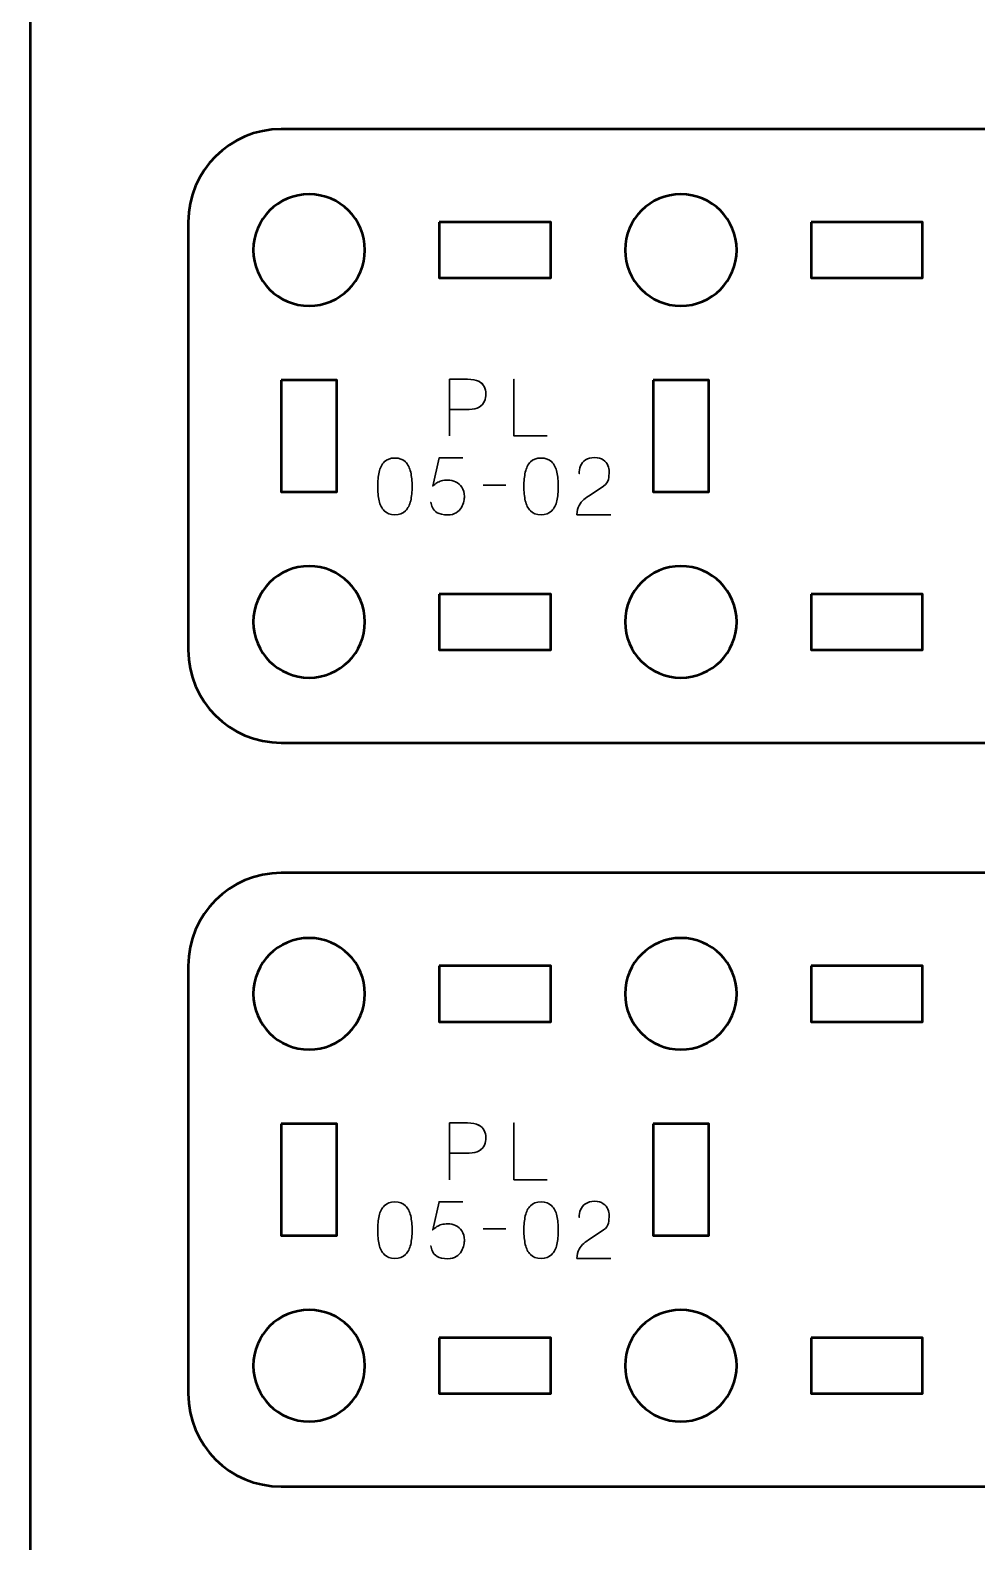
# Model space of a CAD drawing. Header units: centimetres. Extents: x -21 to 0, y -29.7 to 0.
# Drawn here: x -21 to -15.91, y -16.8 to -8.67 of the extents above; entities that cross this region are included whole.
import ezdxf

# ---------------------------------------------------------------- set-up
doc = ezdxf.new("R2010")
doc.units = ezdxf.units.CM
doc.header["$MEASUREMENT"] = 0
doc.layers.add('Layer 1', color=7, linetype='Continuous')

msp = doc.modelspace()

# ---------------------------------------------------------------- linework, layer by layer
at = {"layer": 'Layer 1', "color": 22, "lineweight": 53}
msp.add_open_spline([(-21.00003, -29.19996), (-21.00003, -29.19996), (-21.00003, -0.49992), (-21.00003, -0.49992), (-21.00003, -0.49992), (-21.00003, -0.22295), (-20.77694, 0.00004), (-20.49994, 0.00004), (-20.49994, 0.00004), (-20.49994, 0.00004), (-0.50008, 0.00004), (-0.50008, 0.00004), (-0.50008, 0.00004), (-0.22294, 0.00004), (0.00002, -0.22295), (0.00002, -0.49992), (0.00002, -0.49992), (0.00002, -0.49992), (0.00002, -29.19996), (0.00002, -29.19996), (0.00002, -29.19996), (0.00002, -29.47696), (-0.22294, -29.70005), (-0.50008, -29.70005), (-0.50008, -29.70005), (-0.50008, -29.70005), (-20.49994, -29.70005), (-20.49994, -29.70005), (-20.49994, -29.70005), (-20.77694, -29.70005), (-21.00003, -29.47696), (-21.00003, -29.19996)], degree=3, knots=[0, 0, 0, 0, 0.125, 0.125, 0.125, 0.125, 0.25, 0.25, 0.25, 0.25, 0.375, 0.375, 0.375, 0.375, 0.5, 0.5, 0.5, 0.5, 0.625, 0.625, 0.625, 0.625, 0.75, 0.75, 0.75, 0.75, 0.875, 0.875, 0.875, 0.875, 1, 1, 1, 1], dxfattribs=at)
at = {"layer": 'Layer 1', "color": 114, "lineweight": 53}
for points in [[(-19.64994, -9.20001), (-19.64994, -9.20001), (-11.35006, -9.20001), (-11.35006, -9.20001), (-11.35006, -9.20001), (-11.07306, -9.20001), (-10.84996, -9.42311), (-10.84996, -9.7001), (-10.84996, -9.7001), (-10.84996, -9.7001), (-10.84996, -12.00003), (-10.84996, -12.00003), (-10.84996, -12.00003), (-10.84996, -12.27703), (-11.07306, -12.49999), (-11.35006, -12.49999), (-11.35006, -12.49999), (-11.35006, -12.49999), (-19.64994, -12.49999), (-19.64994, -12.49999), (-19.64994, -12.49999), (-19.92694, -12.49999), (-20.15004, -12.27703), (-20.15004, -12.00003), (-20.15004, -12.00003), (-20.15004, -12.00003), (-20.15004, -9.7001), (-20.15004, -9.7001), (-20.15004, -9.7001), (-20.15004, -9.42311), (-19.92694, -9.20001), (-19.64994, -9.20001)], [(-19.64994, -13.20001), (-19.64994, -13.20001), (-11.35006, -13.20001), (-11.35006, -13.20001), (-11.35006, -13.20001), (-11.07306, -13.20001), (-10.84996, -13.42311), (-10.84996, -13.7001), (-10.84996, -13.7001), (-10.84996, -13.7001), (-10.84996, -16.00003), (-10.84996, -16.00003), (-10.84996, -16.00003), (-10.84996, -16.27703), (-11.07306, -16.49999), (-11.35006, -16.49999), (-11.35006, -16.49999), (-11.35006, -16.49999), (-19.64994, -16.49999), (-19.64994, -16.49999), (-19.64994, -16.49999), (-19.92694, -16.49999), (-20.15004, -16.27703), (-20.15004, -16.00003), (-20.15004, -16.00003), (-20.15004, -16.00003), (-20.15004, -13.7001), (-20.15004, -13.7001), (-20.15004, -13.7001), (-20.15004, -13.42311), (-19.92694, -13.20001), (-19.64994, -13.20001)]]:
    msp.add_open_spline(points, degree=3, knots=[0, 0, 0, 0, 0.125, 0.125, 0.125, 0.125, 0.25, 0.25, 0.25, 0.25, 0.375, 0.375, 0.375, 0.375, 0.5, 0.5, 0.5, 0.5, 0.625, 0.625, 0.625, 0.625, 0.75, 0.75, 0.75, 0.75, 0.875, 0.875, 0.875, 0.875, 1, 1, 1, 1], dxfattribs=at)
at = {"layer": 'Layer 1', "lineweight": 53}
for points in [[(-19.20001, -9.85003), (-19.20001, -10.0158), (-19.33424, -10.15003), (-19.50001, -10.15003), (-19.50001, -10.15003), (-19.66567, -10.15003), (-19.80001, -10.0158), (-19.80001, -9.85003), (-19.80001, -9.85003), (-19.80001, -9.68437), (-19.66567, -9.55004), (-19.50001, -9.55004), (-19.50001, -9.55004), (-19.33424, -9.55004), (-19.20001, -9.68437), (-19.20001, -9.85003)], [(-17.19994, -9.85003), (-17.19994, -10.0158), (-17.33432, -10.15003), (-17.49995, -10.15003), (-17.49995, -10.15003), (-17.66572, -10.15003), (-17.79995, -10.0158), (-17.79995, -9.85003), (-17.79995, -9.85003), (-17.79995, -9.68437), (-17.66572, -9.55004), (-17.49995, -9.55004), (-17.49995, -9.55004), (-17.33432, -9.55004), (-17.19994, -9.68437), (-17.19994, -9.85003)], [(-18.79999, -9.7001), (-18.79999, -9.7001), (-18.2, -9.7001), (-18.2, -9.7001), (-18.2, -9.7001), (-18.2, -9.7001), (-18.2, -10.00011), (-18.2, -10.00011), (-18.2, -10.00011), (-18.2, -10.00011), (-18.79999, -10.00011), (-18.79999, -10.00011), (-18.79999, -10.00011), (-18.79999, -10.00011), (-18.79999, -9.7001), (-18.79999, -9.7001)], [(-16.80004, -9.7001), (-16.80004, -9.7001), (-16.20003, -9.7001), (-16.20003, -9.7001), (-16.20003, -9.7001), (-16.20003, -9.7001), (-16.20003, -10.00011), (-16.20003, -10.00011), (-16.20003, -10.00011), (-16.20003, -10.00011), (-16.80004, -10.00011), (-16.80004, -10.00011), (-16.80004, -10.00011), (-16.80004, -10.00011), (-16.80004, -9.7001), (-16.80004, -9.7001)], [(-19.64994, -10.55006), (-19.64994, -10.55006), (-19.34994, -10.55006), (-19.34994, -10.55006), (-19.34994, -10.55006), (-19.34994, -10.55006), (-19.34994, -11.15005), (-19.34994, -11.15005), (-19.34994, -11.15005), (-19.34994, -11.15005), (-19.64994, -11.15005), (-19.64994, -11.15005), (-19.64994, -11.15005), (-19.64994, -11.15005), (-19.64994, -10.55006), (-19.64994, -10.55006)], [(-17.65002, -10.55006), (-17.65002, -10.55006), (-17.35002, -10.55006), (-17.35002, -10.55006), (-17.35002, -10.55006), (-17.35002, -10.55006), (-17.35002, -11.15005), (-17.35002, -11.15005), (-17.35002, -11.15005), (-17.35002, -11.15005), (-17.65002, -11.15005), (-17.65002, -11.15005), (-17.65002, -11.15005), (-17.65002, -11.15005), (-17.65002, -10.55006), (-17.65002, -10.55006)], [(-19.20001, -11.85009), (-19.20001, -12.01572), (-19.33424, -12.1501), (-19.50001, -12.1501), (-19.50001, -12.1501), (-19.66567, -12.1501), (-19.80001, -12.01572), (-19.80001, -11.85009), (-19.80001, -11.85009), (-19.80001, -11.68432), (-19.66567, -11.5501), (-19.50001, -11.5501), (-19.50001, -11.5501), (-19.33424, -11.5501), (-19.20001, -11.68432), (-19.20001, -11.85009)], [(-17.19994, -11.85009), (-17.19994, -12.01572), (-17.33432, -12.1501), (-17.49995, -12.1501), (-17.49995, -12.1501), (-17.66572, -12.1501), (-17.79995, -12.01572), (-17.79995, -11.85009), (-17.79995, -11.85009), (-17.79995, -11.68432), (-17.66572, -11.5501), (-17.49995, -11.5501), (-17.49995, -11.5501), (-17.33432, -11.5501), (-17.19994, -11.68432), (-17.19994, -11.85009)], [(-18.79999, -11.70003), (-18.79999, -11.70003), (-18.2, -11.70003), (-18.2, -11.70003), (-18.2, -11.70003), (-18.2, -11.70003), (-18.2, -12.00003), (-18.2, -12.00003), (-18.2, -12.00003), (-18.2, -12.00003), (-18.79999, -12.00003), (-18.79999, -12.00003), (-18.79999, -12.00003), (-18.79999, -12.00003), (-18.79999, -11.70003), (-18.79999, -11.70003)], [(-16.80004, -11.70003), (-16.80004, -11.70003), (-16.20003, -11.70003), (-16.20003, -11.70003), (-16.20003, -11.70003), (-16.20003, -11.70003), (-16.20003, -12.00003), (-16.20003, -12.00003), (-16.20003, -12.00003), (-16.20003, -12.00003), (-16.80004, -12.00003), (-16.80004, -12.00003), (-16.80004, -12.00003), (-16.80004, -12.00003), (-16.80004, -11.70003), (-16.80004, -11.70003)], [(-19.20001, -13.85003), (-19.20001, -14.0158), (-19.33424, -14.15003), (-19.50001, -14.15003), (-19.50001, -14.15003), (-19.66567, -14.15003), (-19.80001, -14.0158), (-19.80001, -13.85003), (-19.80001, -13.85003), (-19.80001, -13.68437), (-19.66567, -13.55004), (-19.50001, -13.55004), (-19.50001, -13.55004), (-19.33424, -13.55004), (-19.20001, -13.68437), (-19.20001, -13.85003)], [(-17.19994, -13.85003), (-17.19994, -14.0158), (-17.33432, -14.15003), (-17.49995, -14.15003), (-17.49995, -14.15003), (-17.66572, -14.15003), (-17.79995, -14.0158), (-17.79995, -13.85003), (-17.79995, -13.85003), (-17.79995, -13.68437), (-17.66572, -13.55004), (-17.49995, -13.55004), (-17.49995, -13.55004), (-17.33432, -13.55004), (-17.19994, -13.68437), (-17.19994, -13.85003)], [(-18.79999, -13.7001), (-18.79999, -13.7001), (-18.2, -13.7001), (-18.2, -13.7001), (-18.2, -13.7001), (-18.2, -13.7001), (-18.2, -14.00011), (-18.2, -14.00011), (-18.2, -14.00011), (-18.2, -14.00011), (-18.79999, -14.00011), (-18.79999, -14.00011), (-18.79999, -14.00011), (-18.79999, -14.00011), (-18.79999, -13.7001), (-18.79999, -13.7001)], [(-16.80004, -13.7001), (-16.80004, -13.7001), (-16.20003, -13.7001), (-16.20003, -13.7001), (-16.20003, -13.7001), (-16.20003, -13.7001), (-16.20003, -14.00011), (-16.20003, -14.00011), (-16.20003, -14.00011), (-16.20003, -14.00011), (-16.80004, -14.00011), (-16.80004, -14.00011), (-16.80004, -14.00011), (-16.80004, -14.00011), (-16.80004, -13.7001), (-16.80004, -13.7001)], [(-19.64994, -14.55006), (-19.64994, -14.55006), (-19.34994, -14.55006), (-19.34994, -14.55006), (-19.34994, -14.55006), (-19.34994, -14.55006), (-19.34994, -15.15005), (-19.34994, -15.15005), (-19.34994, -15.15005), (-19.34994, -15.15005), (-19.64994, -15.15005), (-19.64994, -15.15005), (-19.64994, -15.15005), (-19.64994, -15.15005), (-19.64994, -14.55006), (-19.64994, -14.55006)], [(-17.65002, -14.55006), (-17.65002, -14.55006), (-17.35002, -14.55006), (-17.35002, -14.55006), (-17.35002, -14.55006), (-17.35002, -14.55006), (-17.35002, -15.15005), (-17.35002, -15.15005), (-17.35002, -15.15005), (-17.35002, -15.15005), (-17.65002, -15.15005), (-17.65002, -15.15005), (-17.65002, -15.15005), (-17.65002, -15.15005), (-17.65002, -14.55006), (-17.65002, -14.55006)], [(-19.20001, -15.85009), (-19.20001, -16.01572), (-19.33424, -16.1501), (-19.50001, -16.1501), (-19.50001, -16.1501), (-19.66567, -16.1501), (-19.80001, -16.01572), (-19.80001, -15.85009), (-19.80001, -15.85009), (-19.80001, -15.68432), (-19.66567, -15.5501), (-19.50001, -15.5501), (-19.50001, -15.5501), (-19.33424, -15.5501), (-19.20001, -15.68432), (-19.20001, -15.85009)], [(-17.19994, -15.85009), (-17.19994, -16.01572), (-17.33432, -16.1501), (-17.49995, -16.1501), (-17.49995, -16.1501), (-17.66572, -16.1501), (-17.79995, -16.01572), (-17.79995, -15.85009), (-17.79995, -15.85009), (-17.79995, -15.68432), (-17.66572, -15.5501), (-17.49995, -15.5501), (-17.49995, -15.5501), (-17.33432, -15.5501), (-17.19994, -15.68432), (-17.19994, -15.85009)], [(-18.79999, -15.70003), (-18.79999, -15.70003), (-18.2, -15.70003), (-18.2, -15.70003), (-18.2, -15.70003), (-18.2, -15.70003), (-18.2, -16.00003), (-18.2, -16.00003), (-18.2, -16.00003), (-18.2, -16.00003), (-18.79999, -16.00003), (-18.79999, -16.00003), (-18.79999, -16.00003), (-18.79999, -16.00003), (-18.79999, -15.70003), (-18.79999, -15.70003)], [(-16.80004, -15.70003), (-16.80004, -15.70003), (-16.20003, -15.70003), (-16.20003, -15.70003), (-16.20003, -15.70003), (-16.20003, -15.70003), (-16.20003, -16.00003), (-16.20003, -16.00003), (-16.20003, -16.00003), (-16.20003, -16.00003), (-16.80004, -16.00003), (-16.80004, -16.00003), (-16.80004, -16.00003), (-16.80004, -16.00003), (-16.80004, -15.70003), (-16.80004, -15.70003)]]:
    msp.add_open_spline(points, degree=3, knots=[0, 0, 0, 0, 0.25, 0.25, 0.25, 0.25, 0.5, 0.5, 0.5, 0.5, 0.75, 0.75, 0.75, 0.75, 1, 1, 1, 1], dxfattribs=at)
at = {"layer": 'Layer 1', "color": 40, "lineweight": 30}
for points, knots in [([(-18.74457, -10.85004), (-18.74457, -10.85004), (-18.74457, -10.54483), (-18.74457, -10.54483), (-18.74457, -10.54483), (-18.74457, -10.54483), (-18.64728, -10.54483), (-18.64728, -10.54483), (-18.64728, -10.54483), (-18.62166, -10.54512), (-18.60166, -10.54881), (-18.58748, -10.55597), (-18.58748, -10.55597), (-18.57358, -10.56328), (-18.56377, -10.57281), (-18.55813, -10.58466), (-18.55813, -10.58466), (-18.55263, -10.59652), (-18.54959, -10.60931), (-18.54903, -10.62312), (-18.54903, -10.62312), (-18.54836, -10.63716), (-18.55068, -10.65053), (-18.55619, -10.66318), (-18.55619, -10.66318), (-18.56173, -10.67588), (-18.57122, -10.68636), (-18.58445, -10.69448), (-18.58445, -10.69448), (-18.59796, -10.70262), (-18.61616, -10.70676), (-18.6393, -10.70703), (-18.6393, -10.70703), (-18.6393, -10.70703), (-18.74457, -10.70703), (-18.74457, -10.70703), (-18.74457, -10.70703), (-18.74457, -10.70703), (-18.6393, -10.70703), (-18.6393, -10.70703), (-18.6393, -10.70703), (-18.61655, -10.70676), (-18.59852, -10.70262), (-18.58501, -10.69448), (-18.58501, -10.69448), (-18.57164, -10.68636), (-18.56212, -10.67588), (-18.55647, -10.66318), (-18.55647, -10.66318), (-18.55097, -10.65053), (-18.5485, -10.63716), (-18.54903, -10.62312), (-18.54903, -10.62312), (-18.54959, -10.60931), (-18.55263, -10.59652), (-18.55827, -10.58466), (-18.55827, -10.58466), (-18.56406, -10.57281), (-18.57397, -10.56328), (-18.5879, -10.55597), (-18.5879, -10.55597), (-18.60208, -10.54881), (-18.62195, -10.54512), (-18.64728, -10.54483), (-18.64728, -10.54483), (-18.64728, -10.54483), (-18.74457, -10.54483), (-18.74457, -10.54483), (-18.74457, -10.54483), (-18.74457, -10.54483), (-18.74457, -10.85004), (-18.74457, -10.85004)], [0, 0, 0, 0, 0.0555556, 0.0555556, 0.0555556, 0.0555556, 0.1111111, 0.1111111, 0.1111111, 0.1111111, 0.1666667, 0.1666667, 0.1666667, 0.1666667, 0.2222222, 0.2222222, 0.2222222, 0.2222222, 0.2777778, 0.2777778, 0.2777778, 0.2777778, 0.3333333, 0.3333333, 0.3333333, 0.3333333, 0.3888889, 0.3888889, 0.3888889, 0.3888889, 0.4444444, 0.4444444, 0.4444444, 0.4444444, 0.5, 0.5, 0.5, 0.5, 0.5555556, 0.5555556, 0.5555556, 0.5555556, 0.6111111, 0.6111111, 0.6111111, 0.6111111, 0.6666667, 0.6666667, 0.6666667, 0.6666667, 0.7222222, 0.7222222, 0.7222222, 0.7222222, 0.7777778, 0.7777778, 0.7777778, 0.7777778, 0.8333333, 0.8333333, 0.8333333, 0.8333333, 0.8888889, 0.8888889, 0.8888889, 0.8888889, 0.9444444, 0.9444444, 0.9444444, 0.9444444, 1, 1, 1, 1]), ([(-18.21997, -10.85004), (-18.21997, -10.85004), (-18.39815, -10.85004), (-18.39815, -10.85004), (-18.39815, -10.85004), (-18.39815, -10.85004), (-18.39815, -10.54483), (-18.39815, -10.54483), (-18.39815, -10.54483), (-18.39815, -10.54483), (-18.39815, -10.85004), (-18.39815, -10.85004), (-18.39815, -10.85004), (-18.39815, -10.85004), (-18.21997, -10.85004), (-18.21997, -10.85004)], [0, 0, 0, 0, 0.25, 0.25, 0.25, 0.25, 0.5, 0.5, 0.5, 0.5, 0.75, 0.75, 0.75, 0.75, 1, 1, 1, 1]), ([(-19.03836, -11.27337), (-19.01385, -11.27313), (-18.99483, -11.26622), (-18.98132, -11.2527), (-18.98132, -11.2527), (-18.96795, -11.23922), (-18.9586, -11.22102), (-18.95335, -11.19802), (-18.95335, -11.19802), (-18.94827, -11.17512), (-18.94576, -11.14951), (-18.94604, -11.12097), (-18.94604, -11.12097), (-18.94576, -11.09286), (-18.94827, -11.06725), (-18.95335, -11.04422), (-18.95335, -11.04422), (-18.9586, -11.02149), (-18.96795, -11.00329), (-18.98132, -10.98949), (-18.98132, -10.98949), (-18.99483, -10.97602), (-19.01385, -10.96897), (-19.03836, -10.96857), (-19.03836, -10.96857), (-19.06306, -10.96897), (-19.08207, -10.97602), (-19.09544, -10.98949), (-19.09544, -10.98949), (-19.10892, -11.00329), (-19.11816, -11.02149), (-19.12328, -11.04422), (-19.12328, -11.04422), (-19.1285, -11.06725), (-19.13097, -11.09286), (-19.13058, -11.12097), (-19.13058, -11.12097), (-19.13097, -11.14951), (-19.1285, -11.17512), (-19.12328, -11.19802), (-19.12328, -11.19802), (-19.11816, -11.22102), (-19.10892, -11.23922), (-19.09544, -11.2527), (-19.09544, -11.2527), (-19.08207, -11.26622), (-19.06306, -11.27313), (-19.03836, -11.27337)], [0, 0, 0, 0, 0.0833333, 0.0833333, 0.0833333, 0.0833333, 0.1666667, 0.1666667, 0.1666667, 0.1666667, 0.25, 0.25, 0.25, 0.25, 0.3333333, 0.3333333, 0.3333333, 0.3333333, 0.4166667, 0.4166667, 0.4166667, 0.4166667, 0.5, 0.5, 0.5, 0.5, 0.5833333, 0.5833333, 0.5833333, 0.5833333, 0.6666667, 0.6666667, 0.6666667, 0.6666667, 0.75, 0.75, 0.75, 0.75, 0.8333333, 0.8333333, 0.8333333, 0.8333333, 0.9166667, 0.9166667, 0.9166667, 0.9166667, 1, 1, 1, 1]), ([(-19.03836, -11.27337), (-19.01385, -11.27313), (-18.99483, -11.26622), (-18.98132, -11.2527), (-18.98132, -11.2527), (-18.96795, -11.23922), (-18.9586, -11.22102), (-18.95335, -11.19802), (-18.95335, -11.19802), (-18.94827, -11.17512), (-18.94576, -11.14951), (-18.94604, -11.12097), (-18.94604, -11.12097), (-18.94576, -11.09286), (-18.94827, -11.06725), (-18.95335, -11.04422), (-18.95335, -11.04422), (-18.9586, -11.02149), (-18.96795, -11.00329), (-18.98132, -10.98949), (-18.98132, -10.98949), (-18.99483, -10.97602), (-19.01385, -10.96897), (-19.03836, -10.96857), (-19.03836, -10.96857), (-19.06306, -10.96897), (-19.08207, -10.97602), (-19.09544, -10.98949), (-19.09544, -10.98949), (-19.10892, -11.00329), (-19.11816, -11.02149), (-19.12328, -11.04422), (-19.12328, -11.04422), (-19.1285, -11.06725), (-19.13097, -11.09286), (-19.13058, -11.12097), (-19.13058, -11.12097), (-19.13097, -11.14951), (-19.1285, -11.17512), (-19.12328, -11.19802), (-19.12328, -11.19802), (-19.11816, -11.22102), (-19.10892, -11.23922), (-19.09544, -11.2527), (-19.09544, -11.2527), (-19.08207, -11.26622), (-19.06306, -11.27313), (-19.03836, -11.27337)], [0, 0, 0, 0, 0.0833333, 0.0833333, 0.0833333, 0.0833333, 0.1666667, 0.1666667, 0.1666667, 0.1666667, 0.25, 0.25, 0.25, 0.25, 0.3333333, 0.3333333, 0.3333333, 0.3333333, 0.4166667, 0.4166667, 0.4166667, 0.4166667, 0.5, 0.5, 0.5, 0.5, 0.5833333, 0.5833333, 0.5833333, 0.5833333, 0.6666667, 0.6666667, 0.6666667, 0.6666667, 0.75, 0.75, 0.75, 0.75, 0.8333333, 0.8333333, 0.8333333, 0.8333333, 0.9166667, 0.9166667, 0.9166667, 0.9166667, 1, 1, 1, 1]), ([(-18.67388, -10.96815), (-18.67388, -10.96815), (-18.80095, -10.96815), (-18.80095, -10.96815), (-18.80095, -10.96815), (-18.80095, -10.96815), (-18.83471, -11.11975), (-18.83471, -11.11975), (-18.83471, -11.11975), (-18.82698, -11.11311), (-18.81954, -11.10718), (-18.81223, -11.10224), (-18.81223, -11.10224), (-18.80521, -11.09742), (-18.7971, -11.0937), (-18.78786, -11.09107), (-18.78786, -11.09107), (-18.77876, -11.0886), (-18.76733, -11.08735), (-18.75353, -11.08708), (-18.75353, -11.08708), (-18.73935, -11.08722), (-18.72542, -11.09039), (-18.7118, -11.09674), (-18.7118, -11.09674), (-18.69829, -11.10319), (-18.68696, -11.11287), (-18.67804, -11.12567), (-18.67804, -11.12567), (-18.66922, -11.13875), (-18.66453, -11.15516), (-18.6641, -11.17471), (-18.6641, -11.17471), (-18.6641, -11.18163), (-18.66534, -11.19044), (-18.66756, -11.2013), (-18.66756, -11.2013), (-18.67003, -11.21221), (-18.67444, -11.22322), (-18.68079, -11.2344), (-18.68079, -11.2344), (-18.68725, -11.24568), (-18.69635, -11.25521), (-18.7082, -11.26279), (-18.7082, -11.26279), (-18.72019, -11.27048), (-18.73561, -11.27436), (-18.75438, -11.27462), (-18.75438, -11.27462), (-18.77946, -11.27422), (-18.79819, -11.27021), (-18.81058, -11.26252), (-18.81058, -11.26252), (-18.82328, -11.25479), (-18.83181, -11.24555), (-18.83636, -11.23492), (-18.83636, -11.23492), (-18.8412, -11.22449), (-18.8442, -11.21495), (-18.84532, -11.20613), (-18.84532, -11.20613), (-18.8442, -11.21495), (-18.8412, -11.22449), (-18.83636, -11.23492), (-18.83636, -11.23492), (-18.83181, -11.24555), (-18.82328, -11.25479), (-18.81058, -11.26252), (-18.81058, -11.26252), (-18.79819, -11.27021), (-18.77946, -11.27422), (-18.75438, -11.27462), (-18.75438, -11.27462), (-18.73561, -11.27436), (-18.72019, -11.27048), (-18.7082, -11.26279), (-18.7082, -11.26279), (-18.69635, -11.25521), (-18.68725, -11.24568), (-18.68079, -11.2344), (-18.68079, -11.2344), (-18.67444, -11.22322), (-18.67003, -11.21221), (-18.66756, -11.2013), (-18.66756, -11.2013), (-18.66534, -11.19044), (-18.6641, -11.18163), (-18.6641, -11.17471), (-18.6641, -11.17471), (-18.66453, -11.15516), (-18.66922, -11.13875), (-18.67804, -11.12567), (-18.67804, -11.12567), (-18.68696, -11.11287), (-18.69829, -11.10319), (-18.7118, -11.09674), (-18.7118, -11.09674), (-18.72542, -11.09039), (-18.73935, -11.08722), (-18.75353, -11.08708), (-18.75353, -11.08708), (-18.76733, -11.08735), (-18.77876, -11.0886), (-18.78786, -11.09107), (-18.78786, -11.09107), (-18.7971, -11.0937), (-18.80521, -11.09742), (-18.81223, -11.10224), (-18.81223, -11.10224), (-18.81954, -11.10718), (-18.82698, -11.11311), (-18.83471, -11.11975), (-18.83471, -11.11975), (-18.83471, -11.11975), (-18.80095, -10.96815), (-18.80095, -10.96815), (-18.80095, -10.96815), (-18.80095, -10.96815), (-18.67388, -10.96815), (-18.67388, -10.96815)], [0, 0, 0, 0, 0.0333333, 0.0333333, 0.0333333, 0.0333333, 0.0666667, 0.0666667, 0.0666667, 0.0666667, 0.1, 0.1, 0.1, 0.1, 0.1333333, 0.1333333, 0.1333333, 0.1333333, 0.1666667, 0.1666667, 0.1666667, 0.1666667, 0.2, 0.2, 0.2, 0.2, 0.2333333, 0.2333333, 0.2333333, 0.2333333, 0.2666667, 0.2666667, 0.2666667, 0.2666667, 0.3, 0.3, 0.3, 0.3, 0.3333333, 0.3333333, 0.3333333, 0.3333333, 0.3666667, 0.3666667, 0.3666667, 0.3666667, 0.4, 0.4, 0.4, 0.4, 0.4333333, 0.4333333, 0.4333333, 0.4333333, 0.4666667, 0.4666667, 0.4666667, 0.4666667, 0.5, 0.5, 0.5, 0.5, 0.5333333, 0.5333333, 0.5333333, 0.5333333, 0.5666667, 0.5666667, 0.5666667, 0.5666667, 0.6, 0.6, 0.6, 0.6, 0.6333333, 0.6333333, 0.6333333, 0.6333333, 0.6666667, 0.6666667, 0.6666667, 0.6666667, 0.7, 0.7, 0.7, 0.7, 0.7333333, 0.7333333, 0.7333333, 0.7333333, 0.7666667, 0.7666667, 0.7666667, 0.7666667, 0.8, 0.8, 0.8, 0.8, 0.8333333, 0.8333333, 0.8333333, 0.8333333, 0.8666667, 0.8666667, 0.8666667, 0.8666667, 0.9, 0.9, 0.9, 0.9, 0.9333333, 0.9333333, 0.9333333, 0.9333333, 0.9666667, 0.9666667, 0.9666667, 0.9666667, 1, 1, 1, 1]), ([(-18.25207, -11.27337), (-18.22755, -11.27313), (-18.20854, -11.26622), (-18.19502, -11.2527), (-18.19502, -11.2527), (-18.18165, -11.23922), (-18.17231, -11.22102), (-18.16705, -11.19802), (-18.16705, -11.19802), (-18.16197, -11.17512), (-18.15946, -11.14951), (-18.15975, -11.12097), (-18.15975, -11.12097), (-18.15946, -11.09286), (-18.16197, -11.06725), (-18.16705, -11.04422), (-18.16705, -11.04422), (-18.17231, -11.02149), (-18.18165, -11.00329), (-18.19502, -10.98949), (-18.19502, -10.98949), (-18.20854, -10.97602), (-18.22755, -10.96897), (-18.25207, -10.96857), (-18.25207, -10.96857), (-18.27676, -10.96897), (-18.29578, -10.97602), (-18.30915, -10.98949), (-18.30915, -10.98949), (-18.32262, -11.00329), (-18.33187, -11.02149), (-18.33698, -11.04422), (-18.33698, -11.04422), (-18.3422, -11.06725), (-18.34467, -11.09286), (-18.34428, -11.12097), (-18.34428, -11.12097), (-18.34467, -11.14951), (-18.3422, -11.17512), (-18.33698, -11.19802), (-18.33698, -11.19802), (-18.33187, -11.22102), (-18.32262, -11.23922), (-18.30915, -11.2527), (-18.30915, -11.2527), (-18.29578, -11.26622), (-18.27676, -11.27313), (-18.25207, -11.27337)], [0, 0, 0, 0, 0.0833333, 0.0833333, 0.0833333, 0.0833333, 0.1666667, 0.1666667, 0.1666667, 0.1666667, 0.25, 0.25, 0.25, 0.25, 0.3333333, 0.3333333, 0.3333333, 0.3333333, 0.4166667, 0.4166667, 0.4166667, 0.4166667, 0.5, 0.5, 0.5, 0.5, 0.5833333, 0.5833333, 0.5833333, 0.5833333, 0.6666667, 0.6666667, 0.6666667, 0.6666667, 0.75, 0.75, 0.75, 0.75, 0.8333333, 0.8333333, 0.8333333, 0.8333333, 0.9166667, 0.9166667, 0.9166667, 0.9166667, 1, 1, 1, 1]), ([(-18.25207, -11.27337), (-18.22755, -11.27313), (-18.20854, -11.26622), (-18.19502, -11.2527), (-18.19502, -11.2527), (-18.18165, -11.23922), (-18.17231, -11.22102), (-18.16705, -11.19802), (-18.16705, -11.19802), (-18.16197, -11.17512), (-18.15946, -11.14951), (-18.15975, -11.12097), (-18.15975, -11.12097), (-18.15946, -11.09286), (-18.16197, -11.06725), (-18.16705, -11.04422), (-18.16705, -11.04422), (-18.17231, -11.02149), (-18.18165, -11.00329), (-18.19502, -10.98949), (-18.19502, -10.98949), (-18.20854, -10.97602), (-18.22755, -10.96897), (-18.25207, -10.96857), (-18.25207, -10.96857), (-18.27676, -10.96897), (-18.29578, -10.97602), (-18.30915, -10.98949), (-18.30915, -10.98949), (-18.32262, -11.00329), (-18.33187, -11.02149), (-18.33698, -11.04422), (-18.33698, -11.04422), (-18.3422, -11.06725), (-18.34467, -11.09286), (-18.34428, -11.12097), (-18.34428, -11.12097), (-18.34467, -11.14951), (-18.3422, -11.17512), (-18.33698, -11.19802), (-18.33698, -11.19802), (-18.33187, -11.22102), (-18.32262, -11.23922), (-18.30915, -11.2527), (-18.30915, -11.2527), (-18.29578, -11.26622), (-18.27676, -11.27313), (-18.25207, -11.27337)], [0, 0, 0, 0, 0.0833333, 0.0833333, 0.0833333, 0.0833333, 0.1666667, 0.1666667, 0.1666667, 0.1666667, 0.25, 0.25, 0.25, 0.25, 0.3333333, 0.3333333, 0.3333333, 0.3333333, 0.4166667, 0.4166667, 0.4166667, 0.4166667, 0.5, 0.5, 0.5, 0.5, 0.5833333, 0.5833333, 0.5833333, 0.5833333, 0.6666667, 0.6666667, 0.6666667, 0.6666667, 0.75, 0.75, 0.75, 0.75, 0.8333333, 0.8333333, 0.8333333, 0.8333333, 0.9166667, 0.9166667, 0.9166667, 0.9166667, 1, 1, 1, 1]), ([(-17.87738, -11.27337), (-17.87738, -11.27337), (-18.05903, -11.27337), (-18.05903, -11.27337), (-18.05903, -11.27337), (-18.05846, -11.25312), (-18.05476, -11.23672), (-18.04799, -11.22391), (-18.04799, -11.22391), (-18.04139, -11.21126), (-18.03282, -11.20063), (-18.02237, -11.19209), (-18.02237, -11.19209), (-18.01204, -11.1838), (-18.00071, -11.1757), (-17.98833, -11.16796), (-17.98833, -11.16796), (-17.98833, -11.16796), (-17.91598, -11.11975), (-17.91598, -11.11975), (-17.91598, -11.11975), (-17.90165, -11.10926), (-17.89298, -11.09698), (-17.88994, -11.08323), (-17.88994, -11.08323), (-17.88705, -11.06944), (-17.88581, -11.0554), (-17.88634, -11.0409), (-17.88634, -11.0409), (-17.8862, -11.03112), (-17.88857, -11.02036), (-17.89322, -11.00866), (-17.89322, -11.00866), (-17.89806, -10.99723), (-17.90606, -10.98732), (-17.91735, -10.97878), (-17.91735, -10.97878), (-17.92878, -10.97049), (-17.94438, -10.96608), (-17.9642, -10.96568), (-17.9642, -10.96568), (-17.98431, -10.96608), (-18.00057, -10.97049), (-18.01271, -10.97891), (-18.01271, -10.97891), (-18.02499, -10.98745), (-18.03381, -10.99832), (-18.03917, -11.01145), (-18.03917, -11.01145), (-18.04467, -11.02477), (-18.04732, -11.03856), (-18.04718, -11.05275), (-18.04718, -11.05275), (-18.04732, -11.03856), (-18.04467, -11.02477), (-18.03917, -11.01145), (-18.03917, -11.01145), (-18.03381, -10.99832), (-18.02499, -10.98745), (-18.01271, -10.97891), (-18.01271, -10.97891), (-18.00057, -10.97049), (-17.98431, -10.96608), (-17.9642, -10.96568), (-17.9642, -10.96568), (-17.94438, -10.96608), (-17.92878, -10.97049), (-17.91735, -10.97878), (-17.91735, -10.97878), (-17.90606, -10.98732), (-17.89806, -10.99723), (-17.89322, -11.00866), (-17.89322, -11.00866), (-17.88857, -11.02036), (-17.8862, -11.03112), (-17.88634, -11.0409), (-17.88634, -11.0409), (-17.88581, -11.0554), (-17.88705, -11.06944), (-17.88994, -11.08323), (-17.88994, -11.08323), (-17.89298, -11.09698), (-17.90165, -11.10926), (-17.91598, -11.11975), (-17.91598, -11.11975), (-17.91598, -11.11975), (-17.98833, -11.16796), (-17.98833, -11.16796), (-17.98833, -11.16796), (-18.00071, -11.1757), (-18.01204, -11.1838), (-18.02237, -11.19209), (-18.02237, -11.19209), (-18.03282, -11.20063), (-18.04139, -11.21126), (-18.04799, -11.22391), (-18.04799, -11.22391), (-18.05476, -11.23672), (-18.05846, -11.25312), (-18.05903, -11.27337), (-18.05903, -11.27337), (-18.05903, -11.27337), (-17.87738, -11.27337), (-17.87738, -11.27337)], [0, 0, 0, 0, 0.0384615, 0.0384615, 0.0384615, 0.0384615, 0.0769231, 0.0769231, 0.0769231, 0.0769231, 0.1153846, 0.1153846, 0.1153846, 0.1153846, 0.1538462, 0.1538462, 0.1538462, 0.1538462, 0.1923077, 0.1923077, 0.1923077, 0.1923077, 0.2307692, 0.2307692, 0.2307692, 0.2307692, 0.2692308, 0.2692308, 0.2692308, 0.2692308, 0.3076923, 0.3076923, 0.3076923, 0.3076923, 0.3461538, 0.3461538, 0.3461538, 0.3461538, 0.3846154, 0.3846154, 0.3846154, 0.3846154, 0.4230769, 0.4230769, 0.4230769, 0.4230769, 0.4615385, 0.4615385, 0.4615385, 0.4615385, 0.5, 0.5, 0.5, 0.5, 0.5384615, 0.5384615, 0.5384615, 0.5384615, 0.5769231, 0.5769231, 0.5769231, 0.5769231, 0.6153846, 0.6153846, 0.6153846, 0.6153846, 0.6538462, 0.6538462, 0.6538462, 0.6538462, 0.6923077, 0.6923077, 0.6923077, 0.6923077, 0.7307692, 0.7307692, 0.7307692, 0.7307692, 0.7692308, 0.7692308, 0.7692308, 0.7692308, 0.8076923, 0.8076923, 0.8076923, 0.8076923, 0.8461538, 0.8461538, 0.8461538, 0.8461538, 0.8846154, 0.8846154, 0.8846154, 0.8846154, 0.9230769, 0.9230769, 0.9230769, 0.9230769, 0.9615385, 0.9615385, 0.9615385, 0.9615385, 1, 1, 1, 1]), ([(-18.74457, -14.85004), (-18.74457, -14.85004), (-18.74457, -14.54483), (-18.74457, -14.54483), (-18.74457, -14.54483), (-18.74457, -14.54483), (-18.64728, -14.54483), (-18.64728, -14.54483), (-18.64728, -14.54483), (-18.62166, -14.54512), (-18.60166, -14.54881), (-18.58748, -14.55597), (-18.58748, -14.55597), (-18.57358, -14.56328), (-18.56377, -14.57281), (-18.55813, -14.58466), (-18.55813, -14.58466), (-18.55263, -14.59652), (-18.54959, -14.60931), (-18.54903, -14.62312), (-18.54903, -14.62312), (-18.54836, -14.63716), (-18.55068, -14.65053), (-18.55619, -14.66318), (-18.55619, -14.66318), (-18.56173, -14.67588), (-18.57122, -14.68636), (-18.58445, -14.69448), (-18.58445, -14.69448), (-18.59796, -14.70262), (-18.61616, -14.70676), (-18.6393, -14.70703), (-18.6393, -14.70703), (-18.6393, -14.70703), (-18.74457, -14.70703), (-18.74457, -14.70703), (-18.74457, -14.70703), (-18.74457, -14.70703), (-18.6393, -14.70703), (-18.6393, -14.70703), (-18.6393, -14.70703), (-18.61655, -14.70676), (-18.59852, -14.70262), (-18.58501, -14.69448), (-18.58501, -14.69448), (-18.57164, -14.68636), (-18.56212, -14.67588), (-18.55647, -14.66318), (-18.55647, -14.66318), (-18.55097, -14.65053), (-18.5485, -14.63716), (-18.54903, -14.62312), (-18.54903, -14.62312), (-18.54959, -14.60931), (-18.55263, -14.59652), (-18.55827, -14.58466), (-18.55827, -14.58466), (-18.56406, -14.57281), (-18.57397, -14.56328), (-18.5879, -14.55597), (-18.5879, -14.55597), (-18.60208, -14.54881), (-18.62195, -14.54512), (-18.64728, -14.54483), (-18.64728, -14.54483), (-18.64728, -14.54483), (-18.74457, -14.54483), (-18.74457, -14.54483), (-18.74457, -14.54483), (-18.74457, -14.54483), (-18.74457, -14.85004), (-18.74457, -14.85004)], [0, 0, 0, 0, 0.0555556, 0.0555556, 0.0555556, 0.0555556, 0.1111111, 0.1111111, 0.1111111, 0.1111111, 0.1666667, 0.1666667, 0.1666667, 0.1666667, 0.2222222, 0.2222222, 0.2222222, 0.2222222, 0.2777778, 0.2777778, 0.2777778, 0.2777778, 0.3333333, 0.3333333, 0.3333333, 0.3333333, 0.3888889, 0.3888889, 0.3888889, 0.3888889, 0.4444444, 0.4444444, 0.4444444, 0.4444444, 0.5, 0.5, 0.5, 0.5, 0.5555556, 0.5555556, 0.5555556, 0.5555556, 0.6111111, 0.6111111, 0.6111111, 0.6111111, 0.6666667, 0.6666667, 0.6666667, 0.6666667, 0.7222222, 0.7222222, 0.7222222, 0.7222222, 0.7777778, 0.7777778, 0.7777778, 0.7777778, 0.8333333, 0.8333333, 0.8333333, 0.8333333, 0.8888889, 0.8888889, 0.8888889, 0.8888889, 0.9444444, 0.9444444, 0.9444444, 0.9444444, 1, 1, 1, 1]), ([(-18.21997, -14.85004), (-18.21997, -14.85004), (-18.39815, -14.85004), (-18.39815, -14.85004), (-18.39815, -14.85004), (-18.39815, -14.85004), (-18.39815, -14.54483), (-18.39815, -14.54483), (-18.39815, -14.54483), (-18.39815, -14.54483), (-18.39815, -14.85004), (-18.39815, -14.85004), (-18.39815, -14.85004), (-18.39815, -14.85004), (-18.21997, -14.85004), (-18.21997, -14.85004)], [0, 0, 0, 0, 0.25, 0.25, 0.25, 0.25, 0.5, 0.5, 0.5, 0.5, 0.75, 0.75, 0.75, 0.75, 1, 1, 1, 1]), ([(-19.03836, -15.27337), (-19.01385, -15.27313), (-18.99483, -15.26622), (-18.98132, -15.2527), (-18.98132, -15.2527), (-18.96795, -15.23922), (-18.9586, -15.22102), (-18.95335, -15.19802), (-18.95335, -15.19802), (-18.94827, -15.17512), (-18.94576, -15.14951), (-18.94604, -15.12097), (-18.94604, -15.12097), (-18.94576, -15.09286), (-18.94827, -15.06725), (-18.95335, -15.04422), (-18.95335, -15.04422), (-18.9586, -15.02149), (-18.96795, -15.00329), (-18.98132, -14.98949), (-18.98132, -14.98949), (-18.99483, -14.97602), (-19.01385, -14.96897), (-19.03836, -14.96857), (-19.03836, -14.96857), (-19.06306, -14.96897), (-19.08207, -14.97602), (-19.09544, -14.98949), (-19.09544, -14.98949), (-19.10892, -15.00329), (-19.11816, -15.02149), (-19.12328, -15.04422), (-19.12328, -15.04422), (-19.1285, -15.06725), (-19.13097, -15.09286), (-19.13058, -15.12097), (-19.13058, -15.12097), (-19.13097, -15.14951), (-19.1285, -15.17512), (-19.12328, -15.19802), (-19.12328, -15.19802), (-19.11816, -15.22102), (-19.10892, -15.23922), (-19.09544, -15.2527), (-19.09544, -15.2527), (-19.08207, -15.26622), (-19.06306, -15.27313), (-19.03836, -15.27337)], [0, 0, 0, 0, 0.0833333, 0.0833333, 0.0833333, 0.0833333, 0.1666667, 0.1666667, 0.1666667, 0.1666667, 0.25, 0.25, 0.25, 0.25, 0.3333333, 0.3333333, 0.3333333, 0.3333333, 0.4166667, 0.4166667, 0.4166667, 0.4166667, 0.5, 0.5, 0.5, 0.5, 0.5833333, 0.5833333, 0.5833333, 0.5833333, 0.6666667, 0.6666667, 0.6666667, 0.6666667, 0.75, 0.75, 0.75, 0.75, 0.8333333, 0.8333333, 0.8333333, 0.8333333, 0.9166667, 0.9166667, 0.9166667, 0.9166667, 1, 1, 1, 1]), ([(-19.03836, -15.27337), (-19.01385, -15.27313), (-18.99483, -15.26622), (-18.98132, -15.2527), (-18.98132, -15.2527), (-18.96795, -15.23922), (-18.9586, -15.22102), (-18.95335, -15.19802), (-18.95335, -15.19802), (-18.94827, -15.17512), (-18.94576, -15.14951), (-18.94604, -15.12097), (-18.94604, -15.12097), (-18.94576, -15.09286), (-18.94827, -15.06725), (-18.95335, -15.04422), (-18.95335, -15.04422), (-18.9586, -15.02149), (-18.96795, -15.00329), (-18.98132, -14.98949), (-18.98132, -14.98949), (-18.99483, -14.97602), (-19.01385, -14.96897), (-19.03836, -14.96857), (-19.03836, -14.96857), (-19.06306, -14.96897), (-19.08207, -14.97602), (-19.09544, -14.98949), (-19.09544, -14.98949), (-19.10892, -15.00329), (-19.11816, -15.02149), (-19.12328, -15.04422), (-19.12328, -15.04422), (-19.1285, -15.06725), (-19.13097, -15.09286), (-19.13058, -15.12097), (-19.13058, -15.12097), (-19.13097, -15.14951), (-19.1285, -15.17512), (-19.12328, -15.19802), (-19.12328, -15.19802), (-19.11816, -15.22102), (-19.10892, -15.23922), (-19.09544, -15.2527), (-19.09544, -15.2527), (-19.08207, -15.26622), (-19.06306, -15.27313), (-19.03836, -15.27337)], [0, 0, 0, 0, 0.0833333, 0.0833333, 0.0833333, 0.0833333, 0.1666667, 0.1666667, 0.1666667, 0.1666667, 0.25, 0.25, 0.25, 0.25, 0.3333333, 0.3333333, 0.3333333, 0.3333333, 0.4166667, 0.4166667, 0.4166667, 0.4166667, 0.5, 0.5, 0.5, 0.5, 0.5833333, 0.5833333, 0.5833333, 0.5833333, 0.6666667, 0.6666667, 0.6666667, 0.6666667, 0.75, 0.75, 0.75, 0.75, 0.8333333, 0.8333333, 0.8333333, 0.8333333, 0.9166667, 0.9166667, 0.9166667, 0.9166667, 1, 1, 1, 1]), ([(-18.67388, -14.96815), (-18.67388, -14.96815), (-18.80095, -14.96815), (-18.80095, -14.96815), (-18.80095, -14.96815), (-18.80095, -14.96815), (-18.83471, -15.11975), (-18.83471, -15.11975), (-18.83471, -15.11975), (-18.82698, -15.11311), (-18.81954, -15.10718), (-18.81223, -15.10224), (-18.81223, -15.10224), (-18.80521, -15.09742), (-18.7971, -15.0937), (-18.78786, -15.09107), (-18.78786, -15.09107), (-18.77876, -15.0886), (-18.76733, -15.08735), (-18.75353, -15.08708), (-18.75353, -15.08708), (-18.73935, -15.08722), (-18.72542, -15.09039), (-18.7118, -15.09674), (-18.7118, -15.09674), (-18.69829, -15.10319), (-18.68696, -15.11287), (-18.67804, -15.12567), (-18.67804, -15.12567), (-18.66922, -15.13875), (-18.66453, -15.15516), (-18.6641, -15.17471), (-18.6641, -15.17471), (-18.6641, -15.18163), (-18.66534, -15.19044), (-18.66756, -15.2013), (-18.66756, -15.2013), (-18.67003, -15.21221), (-18.67444, -15.22322), (-18.68079, -15.2344), (-18.68079, -15.2344), (-18.68725, -15.24568), (-18.69635, -15.25521), (-18.7082, -15.26279), (-18.7082, -15.26279), (-18.72019, -15.27048), (-18.73561, -15.27436), (-18.75438, -15.27462), (-18.75438, -15.27462), (-18.77946, -15.27422), (-18.79819, -15.27021), (-18.81058, -15.26252), (-18.81058, -15.26252), (-18.82328, -15.25479), (-18.83181, -15.24555), (-18.83636, -15.23492), (-18.83636, -15.23492), (-18.8412, -15.22449), (-18.8442, -15.21495), (-18.84532, -15.20613), (-18.84532, -15.20613), (-18.8442, -15.21495), (-18.8412, -15.22449), (-18.83636, -15.23492), (-18.83636, -15.23492), (-18.83181, -15.24555), (-18.82328, -15.25479), (-18.81058, -15.26252), (-18.81058, -15.26252), (-18.79819, -15.27021), (-18.77946, -15.27422), (-18.75438, -15.27462), (-18.75438, -15.27462), (-18.73561, -15.27436), (-18.72019, -15.27048), (-18.7082, -15.26279), (-18.7082, -15.26279), (-18.69635, -15.25521), (-18.68725, -15.24568), (-18.68079, -15.2344), (-18.68079, -15.2344), (-18.67444, -15.22322), (-18.67003, -15.21221), (-18.66756, -15.2013), (-18.66756, -15.2013), (-18.66534, -15.19044), (-18.6641, -15.18163), (-18.6641, -15.17471), (-18.6641, -15.17471), (-18.66453, -15.15516), (-18.66922, -15.13875), (-18.67804, -15.12567), (-18.67804, -15.12567), (-18.68696, -15.11287), (-18.69829, -15.10319), (-18.7118, -15.09674), (-18.7118, -15.09674), (-18.72542, -15.09039), (-18.73935, -15.08722), (-18.75353, -15.08708), (-18.75353, -15.08708), (-18.76733, -15.08735), (-18.77876, -15.0886), (-18.78786, -15.09107), (-18.78786, -15.09107), (-18.7971, -15.0937), (-18.80521, -15.09742), (-18.81223, -15.10224), (-18.81223, -15.10224), (-18.81954, -15.10718), (-18.82698, -15.11311), (-18.83471, -15.11975), (-18.83471, -15.11975), (-18.83471, -15.11975), (-18.80095, -14.96815), (-18.80095, -14.96815), (-18.80095, -14.96815), (-18.80095, -14.96815), (-18.67388, -14.96815), (-18.67388, -14.96815)], [0, 0, 0, 0, 0.0333333, 0.0333333, 0.0333333, 0.0333333, 0.0666667, 0.0666667, 0.0666667, 0.0666667, 0.1, 0.1, 0.1, 0.1, 0.1333333, 0.1333333, 0.1333333, 0.1333333, 0.1666667, 0.1666667, 0.1666667, 0.1666667, 0.2, 0.2, 0.2, 0.2, 0.2333333, 0.2333333, 0.2333333, 0.2333333, 0.2666667, 0.2666667, 0.2666667, 0.2666667, 0.3, 0.3, 0.3, 0.3, 0.3333333, 0.3333333, 0.3333333, 0.3333333, 0.3666667, 0.3666667, 0.3666667, 0.3666667, 0.4, 0.4, 0.4, 0.4, 0.4333333, 0.4333333, 0.4333333, 0.4333333, 0.4666667, 0.4666667, 0.4666667, 0.4666667, 0.5, 0.5, 0.5, 0.5, 0.5333333, 0.5333333, 0.5333333, 0.5333333, 0.5666667, 0.5666667, 0.5666667, 0.5666667, 0.6, 0.6, 0.6, 0.6, 0.6333333, 0.6333333, 0.6333333, 0.6333333, 0.6666667, 0.6666667, 0.6666667, 0.6666667, 0.7, 0.7, 0.7, 0.7, 0.7333333, 0.7333333, 0.7333333, 0.7333333, 0.7666667, 0.7666667, 0.7666667, 0.7666667, 0.8, 0.8, 0.8, 0.8, 0.8333333, 0.8333333, 0.8333333, 0.8333333, 0.8666667, 0.8666667, 0.8666667, 0.8666667, 0.9, 0.9, 0.9, 0.9, 0.9333333, 0.9333333, 0.9333333, 0.9333333, 0.9666667, 0.9666667, 0.9666667, 0.9666667, 1, 1, 1, 1]), ([(-18.25207, -15.27337), (-18.22755, -15.27313), (-18.20854, -15.26622), (-18.19502, -15.2527), (-18.19502, -15.2527), (-18.18165, -15.23922), (-18.17231, -15.22102), (-18.16705, -15.19802), (-18.16705, -15.19802), (-18.16197, -15.17512), (-18.15946, -15.14951), (-18.15975, -15.12097), (-18.15975, -15.12097), (-18.15946, -15.09286), (-18.16197, -15.06725), (-18.16705, -15.04422), (-18.16705, -15.04422), (-18.17231, -15.02149), (-18.18165, -15.00329), (-18.19502, -14.98949), (-18.19502, -14.98949), (-18.20854, -14.97602), (-18.22755, -14.96897), (-18.25207, -14.96857), (-18.25207, -14.96857), (-18.27676, -14.96897), (-18.29578, -14.97602), (-18.30915, -14.98949), (-18.30915, -14.98949), (-18.32262, -15.00329), (-18.33187, -15.02149), (-18.33698, -15.04422), (-18.33698, -15.04422), (-18.3422, -15.06725), (-18.34467, -15.09286), (-18.34428, -15.12097), (-18.34428, -15.12097), (-18.34467, -15.14951), (-18.3422, -15.17512), (-18.33698, -15.19802), (-18.33698, -15.19802), (-18.33187, -15.22102), (-18.32262, -15.23922), (-18.30915, -15.2527), (-18.30915, -15.2527), (-18.29578, -15.26622), (-18.27676, -15.27313), (-18.25207, -15.27337)], [0, 0, 0, 0, 0.0833333, 0.0833333, 0.0833333, 0.0833333, 0.1666667, 0.1666667, 0.1666667, 0.1666667, 0.25, 0.25, 0.25, 0.25, 0.3333333, 0.3333333, 0.3333333, 0.3333333, 0.4166667, 0.4166667, 0.4166667, 0.4166667, 0.5, 0.5, 0.5, 0.5, 0.5833333, 0.5833333, 0.5833333, 0.5833333, 0.6666667, 0.6666667, 0.6666667, 0.6666667, 0.75, 0.75, 0.75, 0.75, 0.8333333, 0.8333333, 0.8333333, 0.8333333, 0.9166667, 0.9166667, 0.9166667, 0.9166667, 1, 1, 1, 1]), ([(-18.25207, -15.27337), (-18.22755, -15.27313), (-18.20854, -15.26622), (-18.19502, -15.2527), (-18.19502, -15.2527), (-18.18165, -15.23922), (-18.17231, -15.22102), (-18.16705, -15.19802), (-18.16705, -15.19802), (-18.16197, -15.17512), (-18.15946, -15.14951), (-18.15975, -15.12097), (-18.15975, -15.12097), (-18.15946, -15.09286), (-18.16197, -15.06725), (-18.16705, -15.04422), (-18.16705, -15.04422), (-18.17231, -15.02149), (-18.18165, -15.00329), (-18.19502, -14.98949), (-18.19502, -14.98949), (-18.20854, -14.97602), (-18.22755, -14.96897), (-18.25207, -14.96857), (-18.25207, -14.96857), (-18.27676, -14.96897), (-18.29578, -14.97602), (-18.30915, -14.98949), (-18.30915, -14.98949), (-18.32262, -15.00329), (-18.33187, -15.02149), (-18.33698, -15.04422), (-18.33698, -15.04422), (-18.3422, -15.06725), (-18.34467, -15.09286), (-18.34428, -15.12097), (-18.34428, -15.12097), (-18.34467, -15.14951), (-18.3422, -15.17512), (-18.33698, -15.19802), (-18.33698, -15.19802), (-18.33187, -15.22102), (-18.32262, -15.23922), (-18.30915, -15.2527), (-18.30915, -15.2527), (-18.29578, -15.26622), (-18.27676, -15.27313), (-18.25207, -15.27337)], [0, 0, 0, 0, 0.0833333, 0.0833333, 0.0833333, 0.0833333, 0.1666667, 0.1666667, 0.1666667, 0.1666667, 0.25, 0.25, 0.25, 0.25, 0.3333333, 0.3333333, 0.3333333, 0.3333333, 0.4166667, 0.4166667, 0.4166667, 0.4166667, 0.5, 0.5, 0.5, 0.5, 0.5833333, 0.5833333, 0.5833333, 0.5833333, 0.6666667, 0.6666667, 0.6666667, 0.6666667, 0.75, 0.75, 0.75, 0.75, 0.8333333, 0.8333333, 0.8333333, 0.8333333, 0.9166667, 0.9166667, 0.9166667, 0.9166667, 1, 1, 1, 1]), ([(-17.87738, -15.27337), (-17.87738, -15.27337), (-18.05903, -15.27337), (-18.05903, -15.27337), (-18.05903, -15.27337), (-18.05846, -15.25312), (-18.05476, -15.23672), (-18.04799, -15.22391), (-18.04799, -15.22391), (-18.04139, -15.21126), (-18.03282, -15.20063), (-18.02237, -15.19209), (-18.02237, -15.19209), (-18.01204, -15.1838), (-18.00071, -15.1757), (-17.98833, -15.16796), (-17.98833, -15.16796), (-17.98833, -15.16796), (-17.91598, -15.11975), (-17.91598, -15.11975), (-17.91598, -15.11975), (-17.90165, -15.10926), (-17.89298, -15.09698), (-17.88994, -15.08323), (-17.88994, -15.08323), (-17.88705, -15.06944), (-17.88581, -15.0554), (-17.88634, -15.0409), (-17.88634, -15.0409), (-17.8862, -15.03112), (-17.88857, -15.02036), (-17.89322, -15.00866), (-17.89322, -15.00866), (-17.89806, -14.99723), (-17.90606, -14.98732), (-17.91735, -14.97878), (-17.91735, -14.97878), (-17.92878, -14.97049), (-17.94438, -14.96608), (-17.9642, -14.96568), (-17.9642, -14.96568), (-17.98431, -14.96608), (-18.00057, -14.97049), (-18.01271, -14.97891), (-18.01271, -14.97891), (-18.02499, -14.98745), (-18.03381, -14.99832), (-18.03917, -15.01145), (-18.03917, -15.01145), (-18.04467, -15.02477), (-18.04732, -15.03856), (-18.04718, -15.05275), (-18.04718, -15.05275), (-18.04732, -15.03856), (-18.04467, -15.02477), (-18.03917, -15.01145), (-18.03917, -15.01145), (-18.03381, -14.99832), (-18.02499, -14.98745), (-18.01271, -14.97891), (-18.01271, -14.97891), (-18.00057, -14.97049), (-17.98431, -14.96608), (-17.9642, -14.96568), (-17.9642, -14.96568), (-17.94438, -14.96608), (-17.92878, -14.97049), (-17.91735, -14.97878), (-17.91735, -14.97878), (-17.90606, -14.98732), (-17.89806, -14.99723), (-17.89322, -15.00866), (-17.89322, -15.00866), (-17.88857, -15.02036), (-17.8862, -15.03112), (-17.88634, -15.0409), (-17.88634, -15.0409), (-17.88581, -15.0554), (-17.88705, -15.06944), (-17.88994, -15.08323), (-17.88994, -15.08323), (-17.89298, -15.09698), (-17.90165, -15.10926), (-17.91598, -15.11975), (-17.91598, -15.11975), (-17.91598, -15.11975), (-17.98833, -15.16796), (-17.98833, -15.16796), (-17.98833, -15.16796), (-18.00071, -15.1757), (-18.01204, -15.1838), (-18.02237, -15.19209), (-18.02237, -15.19209), (-18.03282, -15.20063), (-18.04139, -15.21126), (-18.04799, -15.22391), (-18.04799, -15.22391), (-18.05476, -15.23672), (-18.05846, -15.25312), (-18.05903, -15.27337), (-18.05903, -15.27337), (-18.05903, -15.27337), (-17.87738, -15.27337), (-17.87738, -15.27337)], [0, 0, 0, 0, 0.0384615, 0.0384615, 0.0384615, 0.0384615, 0.0769231, 0.0769231, 0.0769231, 0.0769231, 0.1153846, 0.1153846, 0.1153846, 0.1153846, 0.1538462, 0.1538462, 0.1538462, 0.1538462, 0.1923077, 0.1923077, 0.1923077, 0.1923077, 0.2307692, 0.2307692, 0.2307692, 0.2307692, 0.2692308, 0.2692308, 0.2692308, 0.2692308, 0.3076923, 0.3076923, 0.3076923, 0.3076923, 0.3461538, 0.3461538, 0.3461538, 0.3461538, 0.3846154, 0.3846154, 0.3846154, 0.3846154, 0.4230769, 0.4230769, 0.4230769, 0.4230769, 0.4615385, 0.4615385, 0.4615385, 0.4615385, 0.5, 0.5, 0.5, 0.5, 0.5384615, 0.5384615, 0.5384615, 0.5384615, 0.5769231, 0.5769231, 0.5769231, 0.5769231, 0.6153846, 0.6153846, 0.6153846, 0.6153846, 0.6538462, 0.6538462, 0.6538462, 0.6538462, 0.6923077, 0.6923077, 0.6923077, 0.6923077, 0.7307692, 0.7307692, 0.7307692, 0.7307692, 0.7692308, 0.7692308, 0.7692308, 0.7692308, 0.8076923, 0.8076923, 0.8076923, 0.8076923, 0.8461538, 0.8461538, 0.8461538, 0.8461538, 0.8846154, 0.8846154, 0.8846154, 0.8846154, 0.9230769, 0.9230769, 0.9230769, 0.9230769, 0.9615385, 0.9615385, 0.9615385, 0.9615385, 1, 1, 1, 1])]:
    msp.add_open_spline(points, degree=3, knots=knots, dxfattribs=at)
for points in [[(-18.5642, -11.11382), (-18.5642, -11.11382), (-18.44102, -11.11382), (-18.44102, -11.11382)], [(-18.5642, -15.11382), (-18.5642, -15.11382), (-18.44102, -15.11382), (-18.44102, -15.11382)]]:
    msp.add_open_spline(points, degree=3, dxfattribs=at)

doc.saveas('drawing.dxf')
